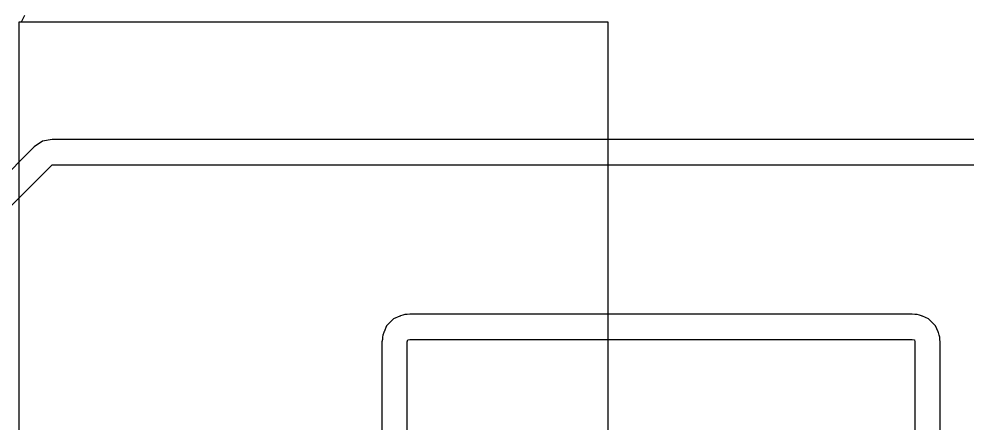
# Model space of a CAD drawing. Header units: inches. Extents: x 0 to 5379, y 0 to 5429.
# Drawn here: x 138.78 to 153.3, y 10.79 to 16.97 of the extents above; entities that cross this region are included whole.
import ezdxf

# ---------------------------------------------------------------- set-up
doc = ezdxf.new("R2010")
doc.units = ezdxf.units.IN
for name, color, linetype in [('PWR', 156, 'Continuous'), ('SIG 01', 90, 'Continuous'), ('Top Layer', 1, 'Continuous')]:
    doc.layers.add(name, color=color, linetype=linetype)

msp = doc.modelspace()

# ---------------------------------------------------------------- linework, layer by layer
at = {"layer": 'PWR'}
for p, q in [((139.144, 15.101), (139.018, 15.017)), ((139.293, 15.13), (139.144, 15.101)), ((163.813, 15.13), (139.293, 15.13)), ((139.018, 15.017), (134.423, 10.421)), ((134.584, 10.033), (139.293, 14.742)), ((139.293, 14.742), (163.813, 14.742))]:
    msp.add_line(p, q, dxfattribs=at)
at = {"layer": 'SIG 01'}
for p, q in [((144.52, 12.382), (144.413, 12.274)), ((144.614, 12.421), (144.52, 12.382)), ((144.52, 12.382), (144.52, 12.382)), ((144.619, 12.424), (144.614, 12.421)), ((144.624, 12.425), (144.619, 12.424)), ((144.66, 12.44), (144.624, 12.425)), ((144.692, 12.446), (144.66, 12.44)), ((144.73, 12.446), (144.692, 12.446)), ((144.767, 12.453), (144.73, 12.446)), ((152.463, 12.453), (144.767, 12.453)), ((152.501, 12.446), (152.463, 12.453)), ((152.539, 12.446), (152.501, 12.446)), ((152.571, 12.44), (152.539, 12.446)), ((152.606, 12.425), (152.571, 12.44)), ((152.612, 12.424), (152.606, 12.425)), ((152.617, 12.421), (152.612, 12.424)), ((152.711, 12.382), (152.617, 12.421)), ((152.818, 12.274), (152.711, 12.382)), ((152.711, 12.382), (152.711, 12.382)), ((144.413, 12.274), (144.373, 12.18)), ((144.413, 12.274), (144.413, 12.274)), ((152.857, 12.18), (152.818, 12.274)), ((152.818, 12.274), (152.818, 12.274)), ((144.348, 12.064), (144.341, 12.027)), ((144.355, 12.134), (144.348, 12.103)), ((144.348, 12.103), (144.348, 12.064)), ((144.369, 12.17), (144.355, 12.134)), ((144.37, 12.175), (144.369, 12.17)), ((144.373, 12.18), (144.37, 12.175)), ((144.729, 12.027), (144.736, 12.059)), ((144.736, 12.059), (144.767, 12.065)), ((144.767, 12.065), (152.463, 12.065)), ((152.463, 12.065), (152.495, 12.059)), ((152.495, 12.059), (152.502, 12.027)), ((152.86, 12.175), (152.857, 12.18)), ((152.862, 12.17), (152.86, 12.175)), ((152.876, 12.134), (152.862, 12.17)), ((152.883, 12.103), (152.876, 12.134)), ((152.883, 12.064), (152.883, 12.103)), ((152.89, 12.027), (152.883, 12.064)), ((144.341, 12.027), (144.341, 9.507)), ((144.729, 9.118), (144.729, 12.027)), ((152.502, 12.027), (152.502, 9.507)), ((152.89, 9.507), (152.89, 12.027))]:
    msp.add_line(p, q, dxfattribs=at)
at = {"layer": 'Top Layer'}
for p, q in [((138.868, 17.025), (138.819, 16.923)), ((147.807, 16.923), (138.783, 16.923)), ((138.783, 16.923), (138.783, 0.432)), ((138.819, 16.923), (138.783, 16.923)), ((138.783, 16.923), (138.783, 0.566)), ((147.807, 0.432), (147.807, 16.923))]:
    msp.add_line(p, q, dxfattribs=at)

doc.saveas('drawing.dxf')
